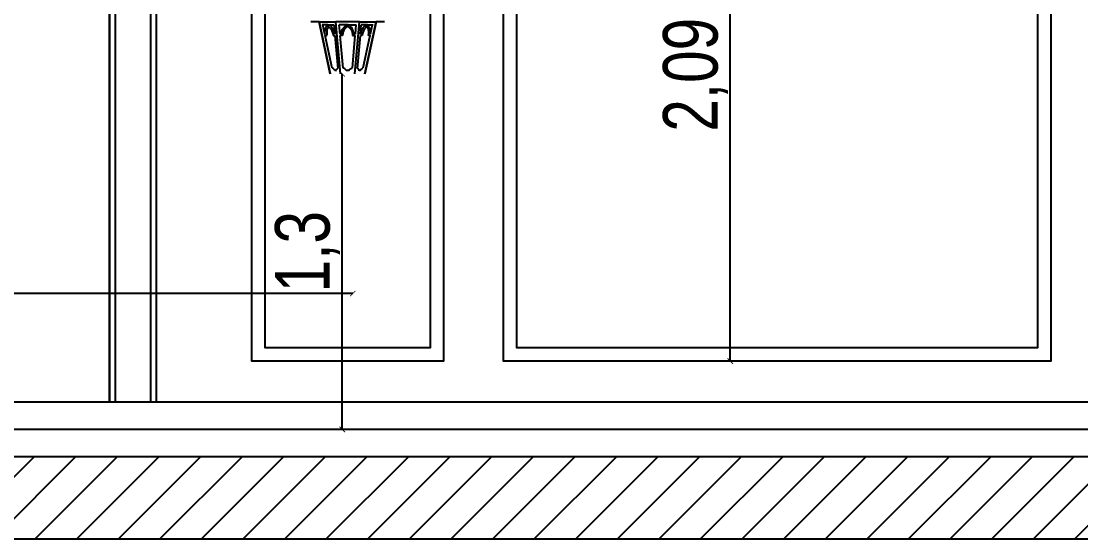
# Model space of a CAD drawing. Header units: inches. Extents: x -279 to 561, y -345 to 342.
# Drawn here: x -229.229 to -225.356, y 56.928 to 58.821 of the extents above; entities that cross this region are included whole.
import ezdxf

# ---------------------------------------------------------------- set-up
doc = ezdxf.new("R2010")
doc.units = ezdxf.units.IN
doc.header["$LTSCALE"] = 0.5
doc.header["$MEASUREMENT"] = 0
for name, color, linetype in [('Edges', 7, 'Continuous'), ('LIGHT', 2, 'Continuous'), ('WAL', 7, 'Continuous')]:
    doc.layers.add(name, color=color, linetype=linetype)
doc.styles.add('ROM', font='AGENCYR.TTF', dxfattribs={"width": 0.8})
doc.dimstyles.new('Copy(9) of ISO-25', dxfattribs={"dimtxt": 0.2, "dimasz": 0.02, "dimexe": 0.05, "dimexo": 0.05, "dimgap": 0.02, "dimtad": 1, "dimtxsty": 'ROM', "dimblk": 'ARCHTICK', "dimcen": 0.03, "dimse1": 1, "dimse2": 1, "dimclrd": 248, "dimclrt": 248, "dimadec": 0, "dimazin": 0, "dimtfac": 1, "dimtmove": 0, "dimatfit": 3, "dimldrblk": 'DOT', "dimfxl": 1, "dimarcsym": 0})

# ---------------------------------------------------------------- blocks, each defined once
blk = doc.blocks.new('xx')
at = {"layer": 'Edges'}
for p, q in [((37.975, 12.3431), (37.989, 12.3431)), ((38.0165, 12.3431), (37.989, 12.3431)), ((37.989, 12.3431), (38.0074, 12.257)), ((38.0075, 12.2568), (37.989, 12.3431)), ((38.0242, 12.2568), (38.0165, 12.3431)), ((38.0165, 12.3431), (38.0554, 12.3431)), ((38.0242, 12.2568), (38.0165, 12.3431)), ((38.0478, 12.2568), (38.0555, 12.3431)), ((38.0478, 12.2568), (38.0555, 12.3431)), ((38.0554, 12.3431), (38.0554, 12.3431)), ((38.0554, 12.3431), (38.0555, 12.3431)), ((38.083, 12.3431), (38.0555, 12.3431)), ((38.0645, 12.2568), (38.083, 12.3431)), ((38.083, 12.3431), (38.0646, 12.2571)), ((38.0646, 12.2571), (38.083, 12.3431)), ((38.083, 12.3431), (38.097, 12.3431)), ((37.9952, 12.3381), (37.9937, 12.3381)), ((37.9952, 12.3381), (37.9985, 12.3228)), ((38.0035, 12.3381), (37.9952, 12.3381)), ((37.9984, 12.3256), (37.9985, 12.3272)), ((37.9985, 12.324), (37.9984, 12.3256)), ((37.9985, 12.3272), (37.9987, 12.3287)), ((37.9986, 12.3228), (37.9985, 12.324)), ((37.9987, 12.3287), (37.9989, 12.3302)), ((37.9989, 12.3302), (37.9993, 12.3316)), ((37.9993, 12.3316), (37.9998, 12.3329)), ((37.9998, 12.3329), (38.0004, 12.3342)), ((38.0004, 12.3342), (38.001, 12.3353)), ((38.001, 12.3353), (38.0018, 12.3364)), ((38.0015, 12.327), (38.0014, 12.3256)), ((38.0014, 12.3256), (38.0015, 12.3241)), ((38.0016, 12.3283), (38.0015, 12.327)), ((38.0015, 12.3241), (38.0018, 12.3207)), ((38.0019, 12.3296), (38.0016, 12.3283)), ((38.0018, 12.3364), (38.0026, 12.3373)), ((38.0022, 12.3309), (38.0019, 12.3296)), ((38.0026, 12.3321), (38.0022, 12.3309)), ((38.0026, 12.3373), (38.0035, 12.3381)), ((38.0032, 12.3332), (38.0026, 12.3321)), ((38.0037, 12.3342), (38.0032, 12.3332)), ((38.0035, 12.3381), (38.0056, 12.3381)), ((38.004, 12.3346), (38.0037, 12.3342)), ((38.0045, 12.3351), (38.0039, 12.3356)), ((38.004, 12.3346), (38.0045, 12.3351)), ((38.0057, 12.3341), (38.0045, 12.3351)), ((38.0061, 12.3377), (38.0056, 12.3381)), ((38.0056, 12.3381), (38.0133, 12.3381)), ((38.0057, 12.3341), (38.006, 12.3338)), ((38.006, 12.3338), (38.0069, 12.3327)), ((38.0072, 12.3368), (38.0061, 12.3377)), ((38.0069, 12.3327), (38.0078, 12.3316)), ((38.0083, 12.3358), (38.0072, 12.3368)), ((38.0078, 12.3316), (38.0086, 12.3305)), ((38.0093, 12.3346), (38.0083, 12.3358)), ((38.0086, 12.3305), (38.0093, 12.3292)), ((38.0102, 12.3334), (38.0093, 12.3346)), ((38.0093, 12.3292), (38.0099, 12.3279)), ((38.0099, 12.3279), (38.0105, 12.3265)), ((38.0111, 12.332), (38.0102, 12.3334)), ((38.0105, 12.3265), (38.011, 12.3251)), ((38.011, 12.3251), (38.0114, 12.3237)), ((38.0119, 12.3306), (38.0111, 12.332)), ((38.0126, 12.3291), (38.0119, 12.3306)), ((38.0133, 12.3276), (38.0126, 12.3291)), ((38.0147, 12.3228), (38.0133, 12.3381)), ((38.0138, 12.326), (38.0133, 12.3276)), ((38.0143, 12.3244), (38.0138, 12.326)), ((38.0146, 12.3228), (38.0143, 12.3244)), ((38.0222, 12.3381), (38.0221, 12.3381)), ((38.0222, 12.3381), (38.0235, 12.3228)), ((38.0352, 12.3381), (38.0222, 12.3381)), ((38.0257, 12.3228), (38.0258, 12.3244)), ((38.0258, 12.3244), (38.0261, 12.326)), ((38.0261, 12.326), (38.0266, 12.3276)), ((38.0266, 12.3276), (38.0271, 12.3291)), ((38.0271, 12.3291), (38.0278, 12.3306)), ((38.0278, 12.3306), (38.0287, 12.332)), ((38.0282, 12.3251), (38.028, 12.3237)), ((38.0286, 12.3265), (38.0282, 12.3251)), ((38.0291, 12.3279), (38.0286, 12.3265)), ((38.0287, 12.332), (38.0296, 12.3334)), ((38.0298, 12.3292), (38.0291, 12.3279)), ((38.0296, 12.3334), (38.0307, 12.3346)), ((38.0305, 12.3305), (38.0298, 12.3292)), ((38.0314, 12.3316), (38.0305, 12.3305)), ((38.0307, 12.3346), (38.0319, 12.3358)), ((38.0323, 12.3327), (38.0314, 12.3316)), ((38.0319, 12.3358), (38.0332, 12.3368)), ((38.0334, 12.3338), (38.0323, 12.3327)), ((38.0332, 12.3368), (38.0345, 12.3377)), ((38.0338, 12.3341), (38.0334, 12.3338)), ((38.0338, 12.3341), (38.036, 12.3356)), ((38.0345, 12.3377), (38.0352, 12.3381)), ((38.0352, 12.3381), (38.0368, 12.3381)), ((38.0382, 12.3341), (38.036, 12.3356)), ((38.0374, 12.3377), (38.0368, 12.3381)), ((38.0368, 12.3381), (38.0498, 12.3381)), ((38.0388, 12.3368), (38.0374, 12.3377)), ((38.0382, 12.3341), (38.0386, 12.3338)), ((38.0386, 12.3338), (38.0397, 12.3327)), ((38.0401, 12.3358), (38.0388, 12.3368)), ((38.0397, 12.3327), (38.0406, 12.3316)), ((38.0413, 12.3346), (38.0401, 12.3358)), ((38.0406, 12.3316), (38.0415, 12.3305)), ((38.0424, 12.3334), (38.0413, 12.3346)), ((38.0415, 12.3305), (38.0422, 12.3292)), ((38.0422, 12.3292), (38.0429, 12.3279)), ((38.0433, 12.332), (38.0424, 12.3334)), ((38.0429, 12.3279), (38.0434, 12.3265)), ((38.0442, 12.3306), (38.0433, 12.332)), ((38.0434, 12.3265), (38.0437, 12.3251)), ((38.0437, 12.3251), (38.044, 12.3237)), ((38.0449, 12.3291), (38.0442, 12.3306)), ((38.0454, 12.3276), (38.0449, 12.3291)), ((38.0459, 12.326), (38.0454, 12.3276)), ((38.0462, 12.3244), (38.0459, 12.326)), ((38.0463, 12.3228), (38.0462, 12.3244)), ((38.0485, 12.3228), (38.0498, 12.3381)), ((38.0498, 12.3381), (38.0499, 12.3381)), ((38.0587, 12.3381), (38.0573, 12.3228)), ((38.0574, 12.3228), (38.0577, 12.3244)), ((38.0577, 12.3244), (38.0582, 12.326)), ((38.0582, 12.326), (38.0587, 12.3276)), ((38.0664, 12.3381), (38.0587, 12.3381)), ((38.0587, 12.3276), (38.0593, 12.3291)), ((38.0593, 12.3291), (38.0601, 12.3306)), ((38.0601, 12.3306), (38.0609, 12.332)), ((38.061, 12.3251), (38.0606, 12.3237)), ((38.0609, 12.332), (38.0618, 12.3334)), ((38.0615, 12.3265), (38.061, 12.3251)), ((38.0621, 12.3279), (38.0615, 12.3265)), ((38.0618, 12.3334), (38.0627, 12.3346)), ((38.0627, 12.3292), (38.0621, 12.3279)), ((38.0627, 12.3346), (38.0637, 12.3358)), ((38.0634, 12.3305), (38.0627, 12.3292)), ((38.0642, 12.3316), (38.0634, 12.3305)), ((38.0637, 12.3358), (38.0648, 12.3368)), ((38.0651, 12.3327), (38.0642, 12.3316)), ((38.0648, 12.3368), (38.0659, 12.3377)), ((38.0659, 12.3338), (38.0651, 12.3327)), ((38.0659, 12.3377), (38.0664, 12.3381)), ((38.0663, 12.3341), (38.0659, 12.3338)), ((38.0663, 12.3341), (38.0675, 12.3351)), ((38.0685, 12.3381), (38.0664, 12.3381)), ((38.0675, 12.3351), (38.0681, 12.3356)), ((38.068, 12.3346), (38.0675, 12.3351)), ((38.068, 12.3346), (38.0683, 12.3342)), ((38.0683, 12.3342), (38.0688, 12.3332)), ((38.0694, 12.3373), (38.0685, 12.3381)), ((38.0685, 12.3381), (38.0768, 12.3381)), ((38.0688, 12.3332), (38.0693, 12.3321)), ((38.0693, 12.3321), (38.0698, 12.3309)), ((38.0702, 12.3364), (38.0694, 12.3373)), ((38.0698, 12.3309), (38.0701, 12.3296)), ((38.0701, 12.3296), (38.0704, 12.3283)), ((38.071, 12.3353), (38.0702, 12.3364)), ((38.0705, 12.3241), (38.0702, 12.3207)), ((38.0704, 12.3283), (38.0705, 12.327)), ((38.0705, 12.327), (38.0706, 12.3256)), ((38.0706, 12.3256), (38.0705, 12.3241)), ((38.0716, 12.3342), (38.071, 12.3353)), ((38.0722, 12.3329), (38.0716, 12.3342)), ((38.0727, 12.3316), (38.0722, 12.3329)), ((38.0731, 12.3302), (38.0727, 12.3316)), ((38.0733, 12.3287), (38.0731, 12.3302)), ((38.0735, 12.3272), (38.0733, 12.3287)), ((38.0734, 12.3228), (38.0735, 12.324)), ((38.0735, 12.3228), (38.0768, 12.3381)), ((38.0736, 12.3256), (38.0735, 12.3272)), ((38.0735, 12.324), (38.0736, 12.3256)), ((38.0768, 12.3381), (38.0783, 12.3381)), ((37.9991, 12.3202), (37.9975, 12.3202)), ((37.9985, 12.3228), (37.9986, 12.3228)), ((37.9986, 12.3224), (37.9986, 12.3228)), ((37.9991, 12.3202), (38.0106, 12.2663)), ((38.0004, 12.3202), (37.9991, 12.3202)), ((38.0004, 12.3202), (38.0018, 12.3207)), ((38.0114, 12.3237), (38.0121, 12.3202)), ((38.0121, 12.3202), (38.0149, 12.3202)), ((38.0147, 12.3228), (38.0146, 12.3228)), ((38.0147, 12.3224), (38.0147, 12.3228)), ((38.0197, 12.2659), (38.0149, 12.3202)), ((38.0235, 12.3228), (38.0257, 12.3228)), ((38.0238, 12.3202), (38.0237, 12.3202)), ((38.0238, 12.3202), (38.0285, 12.2663)), ((38.0277, 12.3202), (38.0238, 12.3202)), ((38.028, 12.3237), (38.0277, 12.3202)), ((38.0434, 12.2663), (38.0482, 12.3202)), ((38.044, 12.3237), (38.0443, 12.3202)), ((38.0443, 12.3202), (38.0482, 12.3202)), ((38.0485, 12.3228), (38.0463, 12.3228)), ((38.0482, 12.3202), (38.0483, 12.3202)), ((38.0571, 12.3202), (38.0523, 12.2659)), ((38.0599, 12.3202), (38.0571, 12.3202)), ((38.0573, 12.3228), (38.0574, 12.3228)), ((38.0573, 12.3228), (38.0573, 12.3224)), ((38.0606, 12.3237), (38.0599, 12.3202)), ((38.0614, 12.2663), (38.0729, 12.3202)), ((38.0716, 12.3202), (38.0702, 12.3207)), ((38.0716, 12.3202), (38.0729, 12.3202)), ((38.0729, 12.3202), (38.0744, 12.3202)), ((38.0735, 12.3228), (38.0734, 12.3228)), ((38.0734, 12.3224), (38.0734, 12.3228)), ((38.011, 12.2662), (38.0106, 12.2663)), ((38.0115, 12.2661), (38.011, 12.2662)), ((38.0119, 12.2659), (38.0115, 12.2661)), ((38.0123, 12.2656), (38.0119, 12.2659)), ((38.0127, 12.2654), (38.0123, 12.2656)), ((38.0131, 12.265), (38.0127, 12.2654)), ((38.0134, 12.2646), (38.0131, 12.265)), ((38.0138, 12.2642), (38.0134, 12.2646)), ((38.0141, 12.2638), (38.0138, 12.2642)), ((38.0144, 12.2633), (38.0141, 12.2638)), ((38.0146, 12.2628), (38.0144, 12.2633)), ((38.0148, 12.2622), (38.0146, 12.2628)), ((38.0148, 12.2622), (38.0168, 12.2622)), ((38.0167, 12.2618), (38.0168, 12.2622)), ((38.0168, 12.2623), (38.0169, 12.2628)), ((38.0168, 12.2622), (38.0168, 12.2623)), ((38.0169, 12.2628), (38.017, 12.2633)), ((38.017, 12.2633), (38.0172, 12.2638)), ((38.0172, 12.2638), (38.0174, 12.2642)), ((38.0174, 12.2642), (38.0177, 12.2646)), ((38.0177, 12.2646), (38.0179, 12.2649)), ((38.0179, 12.2649), (38.0183, 12.2652)), ((38.0183, 12.2652), (38.0186, 12.2654)), ((38.0186, 12.2654), (38.019, 12.2656)), ((38.019, 12.2656), (38.0193, 12.2658)), ((38.0193, 12.2658), (38.0197, 12.2659)), ((38.0197, 12.2658), (38.0197, 12.2659)), ((38.0291, 12.2662), (38.0285, 12.2663)), ((38.0297, 12.2661), (38.0291, 12.2662)), ((38.0302, 12.2659), (38.0297, 12.2661)), ((38.0308, 12.2656), (38.0302, 12.2659)), ((38.0313, 12.2654), (38.0308, 12.2656)), ((38.0317, 12.265), (38.0313, 12.2654)), ((38.0322, 12.2646), (38.0317, 12.265)), ((38.0326, 12.2642), (38.0322, 12.2646)), ((38.0329, 12.2638), (38.0326, 12.2642)), ((38.0332, 12.2633), (38.0329, 12.2638)), ((38.0334, 12.2628), (38.0332, 12.2633)), ((38.0336, 12.2622), (38.0334, 12.2628)), ((38.0336, 12.2622), (38.0384, 12.2622)), ((38.0384, 12.2622), (38.0385, 12.2628)), ((38.0385, 12.2628), (38.0388, 12.2633)), ((38.0388, 12.2633), (38.0391, 12.2638)), ((38.0391, 12.2638), (38.0394, 12.2642)), ((38.0394, 12.2642), (38.0398, 12.2646)), ((38.0398, 12.2646), (38.0403, 12.265)), ((38.0403, 12.265), (38.0407, 12.2654)), ((38.0407, 12.2654), (38.0412, 12.2656)), ((38.0412, 12.2656), (38.0418, 12.2659)), ((38.0418, 12.2659), (38.0423, 12.2661)), ((38.0423, 12.2661), (38.0429, 12.2662)), ((38.0429, 12.2662), (38.0434, 12.2663)), ((38.0433, 12.2658), (38.0433, 12.2657)), ((38.0527, 12.2658), (38.0523, 12.2659)), ((38.0523, 12.2659), (38.0523, 12.2658)), ((38.053, 12.2656), (38.0527, 12.2658)), ((38.0534, 12.2654), (38.053, 12.2656)), ((38.0537, 12.2652), (38.0534, 12.2654)), ((38.0541, 12.2649), (38.0537, 12.2652)), ((38.0543, 12.2646), (38.0541, 12.2649)), ((38.0546, 12.2642), (38.0543, 12.2646)), ((38.0548, 12.2638), (38.0546, 12.2642)), ((38.055, 12.2633), (38.0548, 12.2638)), ((38.0551, 12.2628), (38.055, 12.2633)), ((38.0552, 12.2623), (38.0551, 12.2628)), ((38.0552, 12.2622), (38.0552, 12.2623)), ((38.0552, 12.2622), (38.0572, 12.2622)), ((38.0553, 12.2618), (38.0552, 12.2622)), ((38.0572, 12.2622), (38.0574, 12.2628)), ((38.0574, 12.2628), (38.0576, 12.2633)), ((38.0576, 12.2633), (38.0579, 12.2638)), ((38.0579, 12.2638), (38.0582, 12.2642)), ((38.0582, 12.2642), (38.0586, 12.2646)), ((38.0586, 12.2646), (38.0589, 12.265)), ((38.0589, 12.265), (38.0593, 12.2654)), ((38.0593, 12.2654), (38.0597, 12.2656)), ((38.0597, 12.2656), (38.0601, 12.2659)), ((38.0601, 12.2659), (38.0605, 12.2661)), ((38.0605, 12.2661), (38.061, 12.2662)), ((38.061, 12.2662), (38.0614, 12.2663))]:
    blk.add_line(p, q, dxfattribs=at)
blk = doc.blocks.new('_ArchTick')
at = {"color": 0, "linetype": 'ByBlock', "const_width": 0.15}
blk.add_lwpolyline([(-0.5, -0.5), (0.5, 0.5)], dxfattribs=at)
blk = doc.blocks.new('*D577')
at = {"layer": 'Defpoints', "color": 0, "transparency": 16777216}
for p in [(-228.0624, 58.6281), (-228.056, 58.6281), (-228.1035, 57.3281)]:
    blk.add_point(p, dxfattribs=at)
at = {"layer": 'WAL', "color": 248, "lineweight": -2, "transparency": 16777216}
blk.add_line((-228.056, 57.3281), (-228.056, 58.6281), dxfattribs=at)
at = {"layer": 'WAL', "color": 248, "lineweight": -2, "transparency": 16777216, "xscale": 0.02, "yscale": 0.02, "zscale": 0.02}
for p, rotation in [((-228.056, 58.6281), 90), ((-228.056, 57.3281), 270)]:
    blk.add_blockref('_ArchTick', p, dxfattribs=dict(at, rotation=rotation))
at = {"layer": 'WAL', "color": 248, "transparency": 16777216, "insert": (-228.1831, 57.9781), "char_height": 0.2, "attachment_point": 5, "rotation": 90, "style": 'ROM'}
blk.add_mtext('1,3', dxfattribs=at)
blk = doc.blocks.new('_DOT')
at = {"color": 0, "linetype": 'ByBlock'}
blk.add_line((-0.5, 0), (-1, 0), dxfattribs=at)
at = {"color": 0, "linetype": 'ByBlock', "const_width": 0.5}
blk.add_lwpolyline([(-0.25, 0, 1), (0.25, 0, 1)], format="xyb", close=True, dxfattribs=at)
blk = doc.blocks.new('*D578')
at = {"layer": 'Defpoints', "color": 0, "transparency": 16777216}
for p in [(-226.6379, 59.6718), (-226.4879, 59.6718), (-226.6379, 57.578)]:
    blk.add_point(p, dxfattribs=at)
at = {"layer": 'WAL', "color": 248, "lineweight": -2, "transparency": 16777216}
blk.add_line((-226.6379, 57.578), (-226.6379, 59.6718), dxfattribs=at)
at = {"layer": 'WAL', "color": 248, "lineweight": -2, "transparency": 16777216, "xscale": 0.02, "yscale": 0.02, "zscale": 0.02}
for p, rotation in [((-226.6379, 59.6718), 90), ((-226.6379, 57.578), 270)]:
    blk.add_blockref('_ArchTick', p, dxfattribs=dict(at, rotation=rotation))
at = {"layer": 'WAL', "color": 248, "transparency": 16777216, "insert": (-226.765, 58.6249), "char_height": 0.2, "attachment_point": 5, "rotation": 90, "style": 'ROM'}
blk.add_mtext('2,09', dxfattribs=at)
blk = doc.blocks.new('*D621')
at = {"layer": 'Defpoints', "color": 0, "transparency": 16777216}
for p in [(-228.0174, 58.6287), (-235.2556, 58.1274), (-235.2556, 57.8248)]:
    blk.add_point(p, dxfattribs=at)
at = {"layer": 'WAL', "color": 248, "lineweight": -2, "transparency": 16777216}
blk.add_line((-228.0174, 57.8248), (-235.2556, 57.8248), dxfattribs=at)
at = {"layer": 'WAL', "color": 248, "lineweight": -2, "transparency": 16777216, "xscale": 0.02, "yscale": 0.02, "zscale": 0.02, "rotation": 180}
blk.add_blockref('_ArchTick', (-235.2556, 57.8248), dxfattribs=at)
at = {"layer": 'WAL', "color": 248, "lineweight": -2, "transparency": 16777216, "xscale": 0.02, "yscale": 0.02, "zscale": 0.02}
blk.add_blockref('_ArchTick', (-228.0174, 57.8248), dxfattribs=at)
at = {"layer": 'WAL', "color": 248, "transparency": 16777216, "insert": (-231.6365, 57.9519), "char_height": 0.2, "attachment_point": 5, "style": 'ROM'}
blk.add_mtext('7,24', dxfattribs=at)

msp = doc.modelspace()

# ---------------------------------------------------------------- hatches: boundary and pattern name
at = {"linetype": 'Continuous', "lineweight": -3}
h = msp.add_hatch(dxfattribs=at)
h.set_pattern_fill('ANSI31', scale=0.86)
h.set_pattern_definition([(45, (-121.36726, 86.4447), (-0.07601398, 0.07601398), [])])
h.paths.add_polyline_path([(-215.7319, 57.2281), (-235.5309, 57.2281), (-235.5309, 56.9281), (-215.5509, 56.9281), (-215.5509, 57.2281)])

# ---------------------------------------------------------------- linework, layer by layer
for p, q in [((-228.9063, 59.7781), (-228.9063, 57.4281)), ((-228.9063, 59.7781), (-228.9063, 57.4281)), ((-228.9063, 59.7781), (-228.9063, 57.4281)), ((-228.8863, 59.7781), (-228.8863, 57.4281)), ((-228.7363, 59.7781), (-228.7363, 57.4281)), ((-225.4663, 59.5256), (-225.4663, 58.2605))]:
    msp.add_line(p, q)
at = {"color": 7}
for p, q in [((-215.8263, 57.4281), (-235.2556, 57.4281)), ((-215.8263, 57.3281), (-235.2556, 57.3281))]:
    msp.add_line(p, q, dxfattribs=at)
msp.add_lwpolyline([(-228.7563, 59.7781), (-228.7563, 57.4281)])
for points in [[(-228.3863, 59.6718), (-227.6863, 59.6718), (-227.6863, 57.578), (-228.3863, 57.578)], [(-227.4663, 59.6718), (-225.4663, 59.6718), (-225.4663, 57.578), (-227.4663, 57.578)], [(-228.338, 59.6235), (-227.7346, 59.6235), (-227.7346, 57.6263), (-228.338, 57.6263)], [(-227.418, 59.6235), (-225.5146, 59.6235), (-225.5146, 57.6263), (-227.418, 57.6263)]]:
    msp.add_lwpolyline(points, close=True)
at = {"color": 7, "linetype": 'Continuous'}
msp.add_lwpolyline([(-215.5509, 57.2281), (-235.5309, 57.2281), (-235.5309, 56.9281), (-215.5509, 56.9281)], close=True, dxfattribs=at)
at = {"layer": 'LIGHT', "color": 4}
msp.add_lwpolyline([(-228.7363, 59.7781), (-228.7363, 57.4281), (-228.9063, 57.4281), (-228.9063, 59.7781)], dxfattribs=at)

# ---------------------------------------------------------------- block references
at = {"xscale": -2.209324571047085, "yscale": 2.209324571047085, "zscale": 2.209324571047085}
msp.add_blockref('xx', (-144.0024, 31.5489), dxfattribs=at)

# ---------------------------------------------------------------- dimensions: what is measured, and where the dimension line sits
at = {"layer": 'WAL'}
for base, p1, p2, picture, middle in [((-226.6379, 59.6718), (-226.6379, 57.578), (-226.4879, 59.6718), '*D578', (-226.765, 58.6249)), ((-228.056, 58.6281), (-228.1035, 57.3281), (-228.0624, 58.6281), '*D577', (-228.1831, 57.9781))]:
    dim = msp.add_linear_dim(base=base, p1=p1, p2=p2, angle=90, dimstyle='Copy(9) of ISO-25', dxfattribs=at)
    dim.commit()
    dim.dimension.update_dxf_attribs({"geometry": picture, "text_midpoint": middle})
dim = msp.add_linear_dim(base=(-235.2556, 57.8248), p1=(-228.0174, 58.6287), p2=(-235.2556, 58.1274), dimstyle='Copy(9) of ISO-25', dxfattribs=at)
dim.commit()
dim.dimension.update_dxf_attribs({"geometry": '*D621', "text_midpoint": (-231.6365, 57.9519)})

doc.saveas('drawing.dxf')
